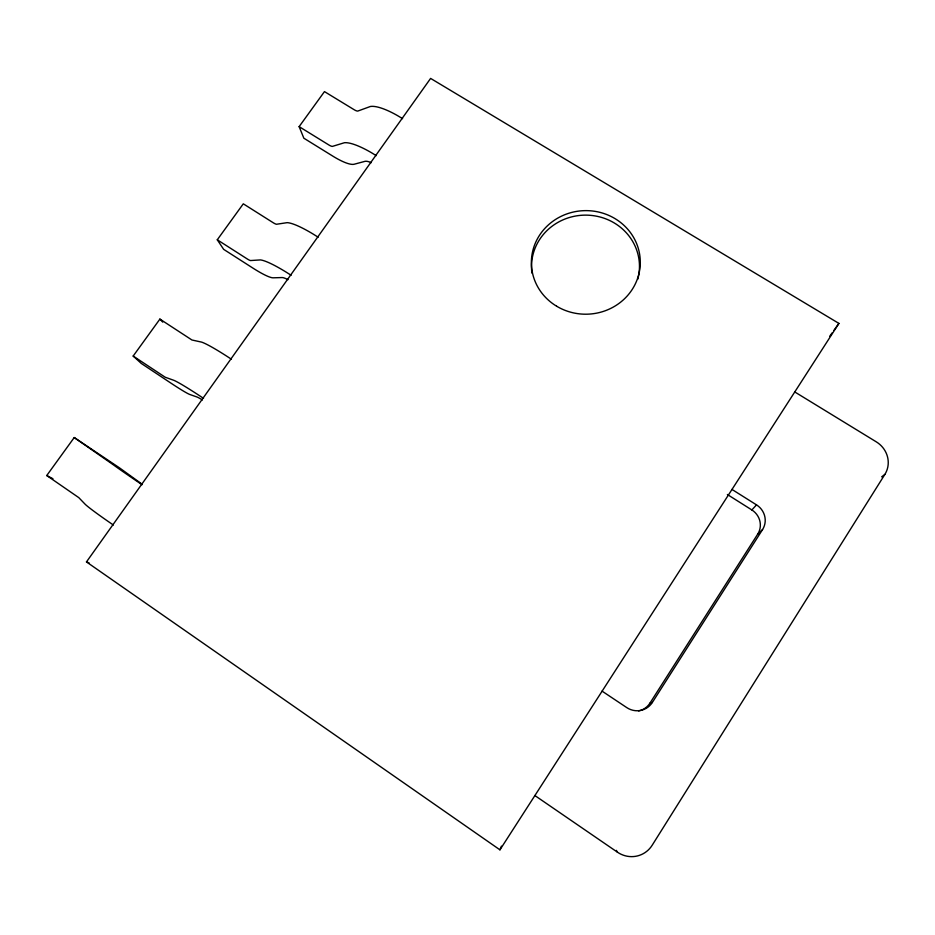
<?xml version="1.0" encoding="UTF-8"?>
<svg xmlns="http://www.w3.org/2000/svg" width="935" height="935" viewBox="0 0 935 935"><rect width="100%" height="100%" fill="white"/><g stroke="black" fill="none" stroke-linecap="round" stroke-linejoin="round"><path stroke-width="1.4" d="M499.944 849.833L838.905 323.405L430.614 78.411L86.464 561.912L499.944 849.833L501.417 846.14M794.773 391.952L876.282 441.846A24.579 23.258 26.2 0 1 884.872 474.396L652.186 845.228A25.935 24.964 68.1 0 1 617.439 852.182L534.843 795.521M638.605 710.927A18.349 17.929 55.8 0 0 649.942 703.155L757.724 534.13L762.539 529.596A18.361 17.695 28.1 0 0 756.52 504.877L731.988 489.437M649.942 703.155L652.349 702.442L762.539 529.596M829.649 336.378L832.173 332.837M833.856 330.476L838.905 323.405M113.357 525.026L108.121 521.414A51.109 2.373 33.6 0 1 85.26 504.351L78.785 497.63L46.75 475.529L74.227 437.545L119.458 467.827L142.33 484.353M202.392 399.958A20.827 1.18 34.6 0 0 197.051 397.024L189.898 394.512A36.068 1.999 34.8 0 1 170.474 382.824L141.278 363.446L133.179 356.048L159.908 319.092L191.944 340.001L201.528 342.093A50.151 4.453 34.9 0 1 226.153 355.791L231.389 359.192M288.015 279.659A20.547 3.237 35.6 0 0 282.183 277.555L273.172 277.812A35.565 5.458 36 0 1 252.777 268.006L223.64 249.341L217.282 239.792L243.299 203.818L273.394 222.846A6.44 1.18 36.4 0 0 276.585 224.248L287.115 222.659A49.462 9.327 35.9 0 1 312.968 233.96L318.192 237.209M371.288 162.655A20.266 5.166 36.6 0 0 364.989 161.346L354.225 164.221A35.109 8.731 37.2 0 1 332.918 156.192L303.852 138.205L299.13 126.634L324.468 91.607L354.494 109.921A6.358 1.765 37.6 0 0 357.825 111.055L370.353 106.496A48.819 13.92 37 0 1 397.363 115.519L402.588 118.64M757.724 534.13A17.952 17.321 28.5 0 0 751.857 509.949L756.52 504.877M881.658 476.862L884.872 474.396M86.464 561.912L89.117 562.905M46.75 475.529L52.944 478.732M376.267 155.631L371.031 152.463A49.017 12.506 36.6 0 0 344.384 142.739L332.474 146.374A6.381 1.59 37.2 0 1 329.178 145.159L299.13 126.634M727.383 494.51L751.857 509.949M291.124 275.264L285.888 271.956A49.684 7.819 35.6 0 0 260.421 259.918L250.533 260.549A6.475 0.993 36 0 1 247.389 259.042L217.282 239.792M203.526 398.345L198.29 394.886A50.373 2.863 34.6 0 0 174.074 380.405L165.215 377.237L133.179 356.048M602.047 691.117L626.777 707.608A18.782 18.338 55.5 0 0 652.349 702.442M74.227 437.545L113.509 464.929A50.876 0.69 34 0 0 136.802 481.163L142.038 484.727M159.908 319.092L162.737 322.119M616.34 850.359L617.439 852.182M531.922 273.078A53.985 51.367 -1.5 0 1 588.921 215.225A53.985 51.367 -1.5 0 1 637.752 279.249M556.617 306.201A54.464 51.787 -1.5 0 0 640.241 264.488A54.464 51.787 -1.5 0 0 560.626 216.569A54.464 51.787 -1.5 0 0 556.617 306.201"/></g></svg>
